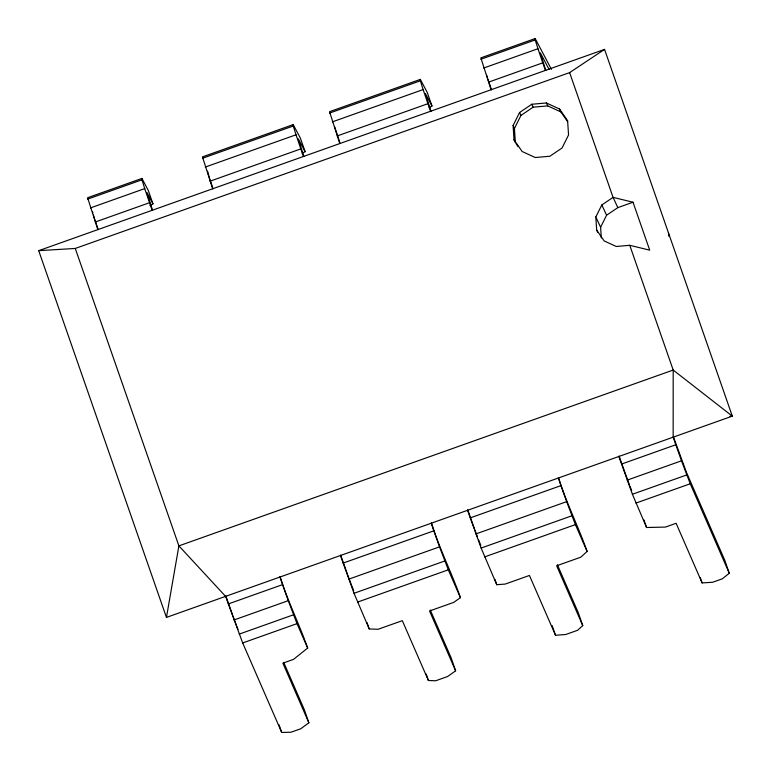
<?xml version="1.0" encoding="UTF-8"?>
<svg xmlns="http://www.w3.org/2000/svg" width="771" height="771" viewBox="0 0 771 771"><rect width="100%" height="100%" fill="white"/><g stroke="black" fill="none" stroke-linecap="round" stroke-linejoin="round"><path stroke-width="1.16" d="M166.449 617.407L178.891 545.878L75.259 248.455L38.695 250.662L166.449 617.407L732.305 416.138L604.551 49.383L38.695 250.662M513.081 125.509L519.577 112.508L531.768 104.258L546.379 102.977L559.505 109L567.62 120.71L568.555 134.983L562.059 147.993L549.868 156.243L535.257 157.525L522.131 151.501L514.016 139.782L513.081 125.509L514.44 128.439L515.375 142.712L514.016 139.782M514.44 128.439L520.945 115.438L533.127 107.188L547.747 105.897L560.874 111.92L567.629 121.693M595.819 216.959L601.814 204.97L613.061 197.366L633.01 202.224L649.702 250.161L629.753 245.303L616.27 246.489L604.165 240.938L596.687 230.124L595.819 216.959L600.599 227.214L601.303 237.988M600.599 227.214L606.594 215.225L617.841 207.621L633.01 202.224M558.561 477.586C566.232 502.923 578.423 526.516 587.107 551.438L580.862 557.163L556.652 565.779L582.741 625.599L577.624 630.283L565.75 634.504L555.515 635.285L529.436 575.455L505.217 584.071L496.765 584.707L481.123 548.065L467.544 510.315M280.162 576.612C287.593 601.101 299.254 623.961 307.658 648.064L293.529 659.369L282.87 663.156L308.863 722.793L300.729 728.768L290.985 732.238L281.704 732.45L242.682 642.956L225.595 596.378L178.891 545.878L673.189 370.051L732.305 416.138L729.944 416.273M673.401 436.733L686.402 472.257L724.798 560.315L729.27 573.258L722.321 578.819L712.577 582.278L702.111 582.915L676.109 523.287L665.45 527.075L646.58 527.509L632.413 494.259L618.834 456.499M431.452 522.796C439.229 548.48 451.623 572.371 460.422 597.631L453.753 602.373L429.543 610.989L455.622 670.809L447.556 676.553L435.673 680.774L428.406 680.494L402.317 620.665L378.108 629.281L369.222 628.943L354.014 593.284L340.435 555.534M75.259 248.455L569.615 72.619L604.551 49.383M429.071 107.776L431.982 105.993L427.24 92.462L420.33 79.394L329.554 111.689L339.789 143.56M149.94 205.549L152.966 203.843L148.215 190.321L141.931 178.429L87.605 197.742L97.84 229.623M302.107 153.265L305.123 151.685L300.382 138.154L293.221 124.613L202.445 156.899L212.68 188.77M551.458 69.371L535.17 38.55L480.853 57.873L491.088 89.744M87.653 199.13L141.97 179.807L141.931 178.429M202.494 158.277L293.269 125.991L293.221 124.613M329.603 113.067L420.378 80.782L420.33 79.394M480.892 59.251L535.219 39.928L535.17 38.55M90.4 207.929L144.726 188.606L141.97 179.807M205.24 167.076L296.016 134.79L293.269 125.991M332.349 121.866L423.125 89.581L420.378 80.782M483.639 68.05L537.965 48.727L535.219 39.928M95.199 222.038L149.526 202.715L144.726 188.606M210.04 181.195L300.815 148.899L296.016 134.79M337.149 135.975L427.924 103.69L423.125 89.581M488.448 82.169L542.765 62.846L537.965 48.727M228.235 603.963L282.552 584.64L279.912 577.055M343.076 563.109L433.851 530.824L431.211 523.239M470.185 517.9L560.96 485.614L558.32 478.03M621.474 464.084L675.801 444.761L673.16 437.186L673.189 370.051L629.753 245.303M233.931 620L288.258 600.676L297.008 623.633L307.658 648.064M348.771 579.156L439.547 546.861L448.298 569.817L460.422 597.631M475.88 533.937L566.656 501.651L575.407 524.608L587.107 551.438M627.18 480.131L681.497 460.807L690.247 483.764L729.27 573.258M239.174 634.128L293.491 614.805M354.014 593.284L444.78 560.989M481.123 548.065L571.899 515.78M632.413 494.259L686.73 474.936M242.682 642.956L297.008 623.633M357.522 602.112L448.298 569.817M484.631 556.893L575.407 524.608M635.93 503.087L690.247 483.764M516.059 143.685L518.083 146.615M549.135 69.515L540.288 52.775L545.81 70.44M431.982 105.993L425.447 93.628L430.97 111.294M305.123 151.685L298.338 138.838L303.861 156.503M152.966 203.843L147.049 192.654L152.571 210.319M617.841 207.621L613.061 197.366L569.615 72.619M559.505 109L560.874 111.92M601.814 204.97L606.594 215.225M546.379 102.977L547.747 105.897M596.687 230.124L597.641 232.177M531.768 104.258L533.127 107.188M519.577 112.508L520.945 115.438M557.394 564.796L578.26 612.656L582.741 625.599M430.285 610.015L451.151 657.875L455.622 670.809M283.689 662.366L304.391 709.85L308.863 722.793M629.955 486.231L631.651 490.51M478.656 540.047L480.786 545.396M351.547 585.256L353.677 590.605M236.707 626.11L237.988 629.319M629.522 485.161L619.074 456.056M474.801 529.725L477.471 536.924M347.692 574.944L351.123 584.187M232.861 615.788L236.283 625.03M675.801 444.761L681.497 460.807M560.96 485.614L566.656 501.651M470.281 517.033L474.425 528.704M433.851 530.824L439.547 546.861M347.316 573.913L340.676 555.081M282.552 584.64L288.258 600.676M232.476 614.757L225.836 595.935M542.765 62.846L545.405 70.421M427.924 103.69L430.565 111.275M467.785 509.872L469.925 516.011M300.815 148.899L303.456 156.484M149.526 202.715L152.166 210.3M700.241 577.527L702.111 582.915M643.968 519.962L646.58 527.509M552.161 625.58L555.515 635.285M494.895 579.32L496.765 584.707M426.17 674.027L428.406 680.494M366.986 622.467L369.222 628.943M279.092 724.904L281.704 732.45M487.995 79.5L491.493 89.764M339.809 142.442L334.701 126.916M209.596 178.535L213.085 188.789M94.756 219.378L98.245 229.642M486.665 75.24L487.667 78.44M209.259 177.465L207.563 171.123M93.426 215.109L94.419 218.309M668.428 232.765L668.958 236.331M92.722 211.977L92.751 212.979"/></g></svg>
